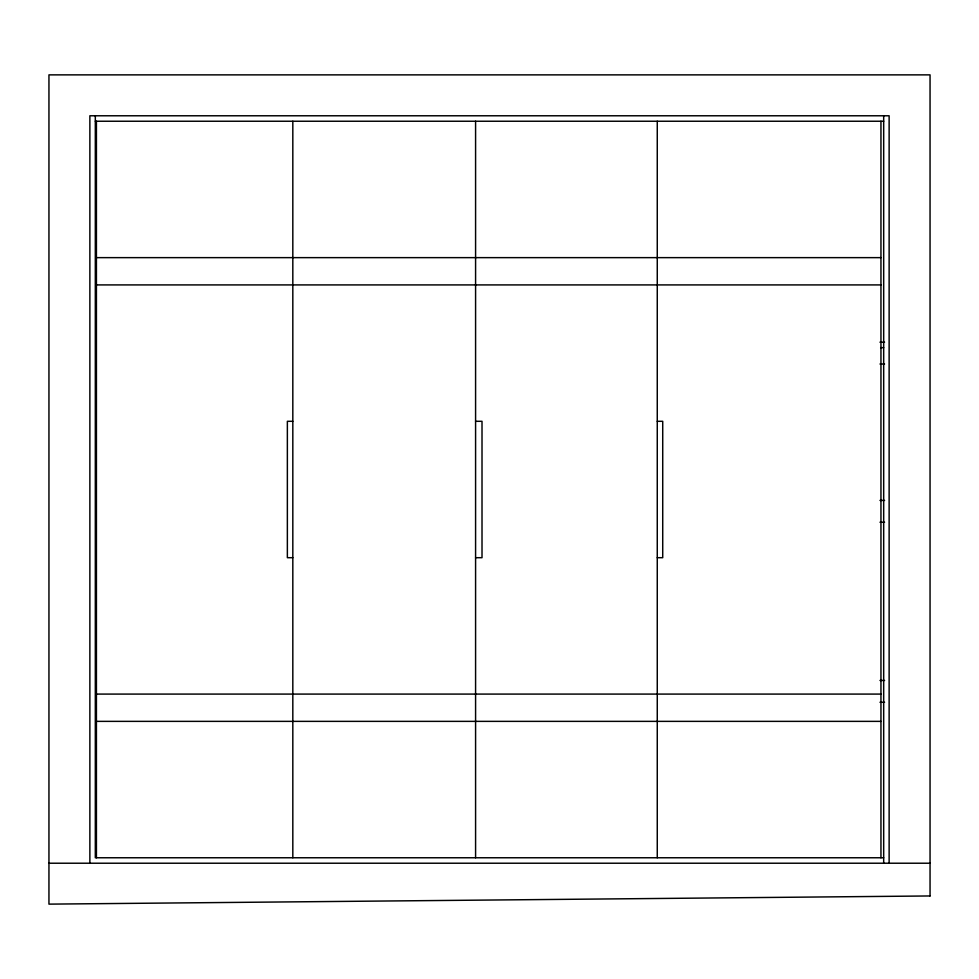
<?xml version="1.0" encoding="UTF-8"?>
<svg xmlns="http://www.w3.org/2000/svg" width="979" height="979" viewBox="0 0 979 979"><rect width="100%" height="100%" fill="white"/><g stroke="black" fill="none" stroke-linecap="round" stroke-linejoin="round"><path stroke-width="1.47" d="M95.318 121.237L883.682 121.237M96.419 257.636L880.953 257.636M96.419 284.913L880.953 284.913M879.962 342.197L884.551 342.197M880.623 347.655L883.682 347.655M879.986 364.017L884.563 364.017M292.819 421.3L287.361 421.3L287.361 557.7L292.819 557.7M475.586 421.3L482.011 421.3L482.011 557.7L475.586 557.7M657.264 421.3L662.722 421.3L662.722 557.7L657.264 557.7M879.986 500.416L884.563 500.416M879.986 522.235L884.563 522.235M879.986 680.454L884.563 680.454M96.419 694.087L880.953 694.087M879.986 702.273L884.563 702.273M96.419 721.364L880.953 721.364M883.682 857.763L95.318 857.763L95.318 115.779M48.95 863.221L930.05 863.221M889.128 863.221L889.128 115.779L89.872 115.779L89.872 863.221M883.682 115.779L883.682 863.221M880.953 121.237L880.953 857.763M657.264 121.237L657.264 857.763M475.586 121.237L475.586 857.763M292.819 121.237L292.819 857.763M96.419 121.237L96.419 857.763M930.05 895.956L48.95 904.131L48.95 74.869L930.05 74.869L930.05 895.956"/></g></svg>
